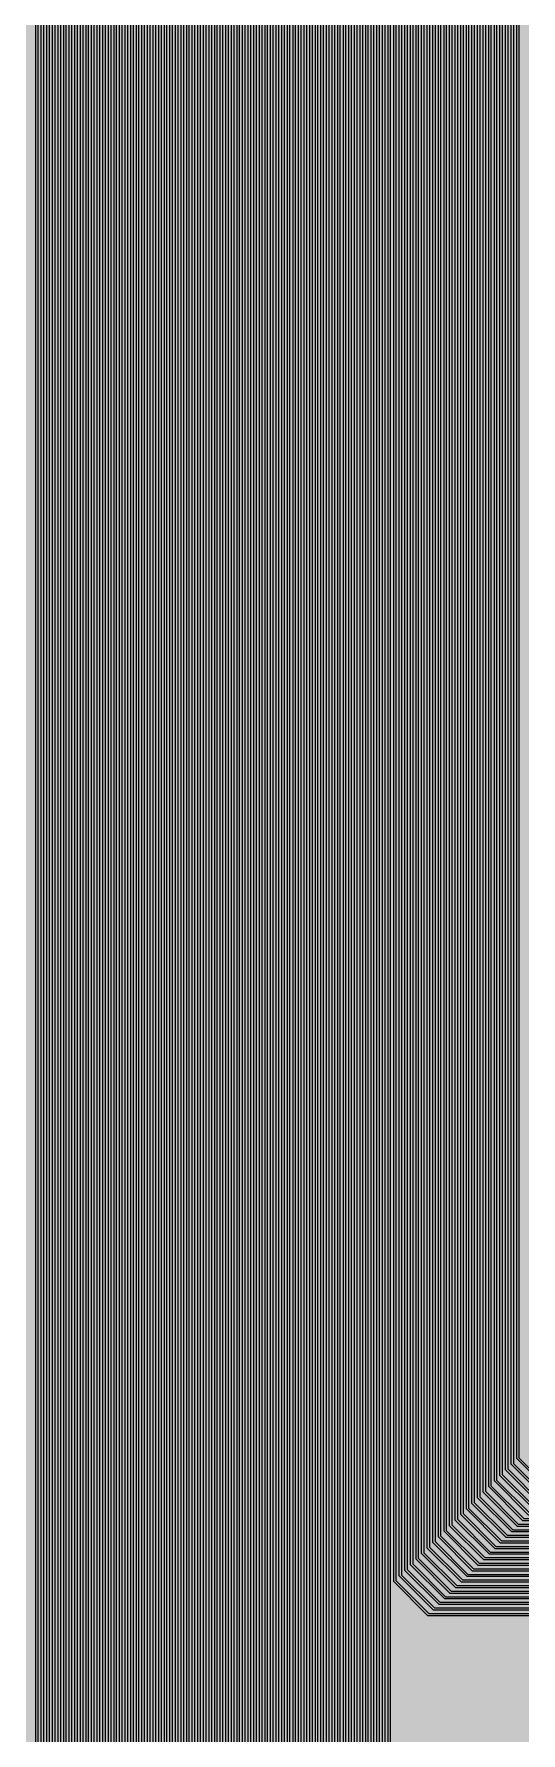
# Model space of a CAD drawing. Header units: metres. Extents: x -7240 to 10960, y -29667 to 1823.
# Drawn here: x 1860 to 2296, y -25513 to -23992 of the extents above; entities that cross this region are included whole.
import ezdxf

# ---------------------------------------------------------------- set-up
doc = ezdxf.new("R2010")
doc.units = ezdxf.units.M
doc.layers.add('Metal1', color=4, linetype='CONTINUOUS')
doc.layers.add('Polyimide', color=7, linetype='CONTINUOUS')

msp = doc.modelspace()

# ---------------------------------------------------------------- hatches: boundary and pattern name
at = {"layer": 'Polyimide'}
msp.add_hatch(color=7, dxfattribs=at).paths.add_polyline_path([(4088.5, -11806.9), (4098.7, -11851.2), (4115.6, -11893.5), (4138.6, -11932.7), (4167.4, -11968), (4201.1, -11998.5), (4239, -12023.6), (4280.3, -12042.7), (4349.2, -12073.7), (4413.2, -12113.8), (4471.3, -12162), (4522.3, -12217.7), (4565.4, -12279.7), (4599.7, -12346.9), (4624.7, -12418.2), (4639.9, -12492.2), (4645, -12567.5), (4639.9, -12642.8), (4624.7, -12716.8), (4599.7, -12788.1), (4565.4, -12855.3), (4522.3, -12917.3), (4471.3, -12973), (4413.2, -13021.2), (4349.2, -13061.3), (4280.3, -13092.3), (4239, -13111.4), (4201.1, -13136.5), (4167.4, -13167), (4138.6, -13202.3), (4115.6, -13241.5), (4098.7, -13283.8), (4088.5, -13328.1), (4085, -13373.5), (4085, -13567.5), (4099.4, -13861.6), (4142.6, -14152.8), (4214.2, -14438.4), (4313.4, -14715.5), (4439.2, -14981.7), (4590.6, -15234.2), (4766, -15470.7), (4963.7, -15688.8), (5181.8, -15886.5), (5418.3, -16061.9), (5670.8, -16213.3), (5936.9, -16339.1), (6214.1, -16438.3), (6499.7, -16509.9), (6790.9, -16553.1), (7085, -16567.5), (9960.4, -16567.5), (10038.8, -16571.4), (10116.4, -16582.9), (10192.6, -16601.9), (10266.5, -16628.4), (10337.5, -16662), (10404.8, -16702.3), (10467.9, -16749.1), (10526.1, -16801.8), (10578.8, -16860), (10625.6, -16923), (10665.9, -16990.4), (10699.5, -17061.4), (10725.9, -17135.3), (10745, -17211.4), (10756.5, -17289.1), (10760.4, -17367.5), (10760.4, -21957.3), (10721.6, -22012.9), (10686, -22070.6), (10653.6, -22130.1), (10624.5, -22191.4), (10598.9, -22254.2), (10576.8, -22318.2), (10558.3, -22383.5), (10543.4, -22449.6), (10532.2, -22516.5), (10524.7, -22583.8), (10521, -22651.5), (10521, -22719.3), (10524.7, -22787), (10532.2, -22854.4), (10543.4, -22921.2), (10558.3, -22987.4), (10576.8, -23052.6), (10598.9, -23116.7), (10624.5, -23179.5), (10653.6, -23240.7), (10686, -23300.3), (10721.6, -23357.9), (10760.4, -23413.5), (10760.4, -28667.5), (10756.5, -28745.9), (10745, -28823.6), (10725.9, -28899.7), (10699.5, -28973.6), (10665.9, -29044.6), (10625.6, -29112), (10578.8, -29175), (10526.1, -29233.2), (10467.9, -29285.9), (10404.8, -29332.7), (10337.5, -29373), (10266.5, -29406.6), (10192.6, -29433.1), (10116.4, -29452.1), (10038.8, -29463.6), (9960.4, -29467.5), (-6239.6, -29467.5), (-6318, -29463.6), (-6395.7, -29452.1), (-6471.9, -29433.1), (-6545.8, -29406.6), (-6616.7, -29373), (-6684.1, -29332.7), (-6747.1, -29285.9), (-6805.3, -29233.2), (-6858, -29175), (-6904.8, -29112), (-6945.2, -29044.6), (-6978.7, -28973.6), (-7005.2, -28899.7), (-7024.3, -28823.6), (-7035.8, -28745.9), (-7039.6, -28667.5), (-7039.6, -23426.3), (-6999.4, -23370.1), (-6962.3, -23311.6), (-6928.7, -23251.2), (-6898.5, -23189), (-6871.8, -23125.1), (-6848.8, -23059.9), (-6829.5, -22993.4), (-6814, -22926), (-6802.4, -22857.8), (-6794.6, -22789.1), (-6790.7, -22720), (-6790.7, -22650.8), (-6794.6, -22581.8), (-6802.4, -22513), (-6814, -22444.8), (-6829.5, -22377.4), (-6848.8, -22311), (-6871.8, -22245.7), (-6898.5, -22181.9), (-6928.7, -22119.7), (-6962.3, -22059.2), (-6999.4, -22000.8), (-7039.6, -21944.5), (-7039.6, -17367.5), (-7035.8, -17289.1), (-7024.3, -17211.4), (-7005.2, -17135.3), (-6978.7, -17061.4), (-6945.2, -16990.4), (-6904.8, -16923), (-6858, -16860), (-6805.3, -16801.8), (-6747.1, -16749.1), (-6684.1, -16702.3), (-6616.7, -16662), (-6545.8, -16628.4), (-6471.9, -16601.9), (-6395.7, -16582.9), (-6318, -16571.4), (-6239.6, -16567.5), (-3334, -16567.5), (-3039.9, -16553.1), (-2748.7, -16509.9), (-2463.1, -16438.3), (-2185.9, -16339.1), (-1919.8, -16213.3), (-1667.3, -16061.9), (-1430.8, -15886.5), (-1212.7, -15688.8), (-1015, -15470.7), (-839.6, -15234.2), (-688.2, -14981.7), (-562.4, -14715.5), (-463.2, -14438.4), (-391.6, -14152.8), (-348.4, -13861.6), (-334, -13567.5), (-334, -13373.5), (-337.5, -13328.1), (-347.7, -13283.8), (-364.6, -13241.5), (-387.6, -13202.3), (-416.4, -13167), (-450.1, -13136.5), (-488, -13111.4), (-529.3, -13092.3), (-529.3, -13092.3), (-598.2, -13061.3), (-662.2, -13021.2), (-720.3, -12973), (-771.3, -12917.3), (-814.4, -12855.3), (-848.7, -12788.1), (-873.7, -12716.8), (-888.9, -12642.8), (-894, -12567.5), (-888.9, -12492.2), (-873.7, -12418.2), (-848.7, -12346.9), (-814.4, -12279.7), (-771.3, -12217.7), (-720.3, -12162), (-662.2, -12113.8), (-598.2, -12073.7), (-529.3, -12042.7), (-488, -12023.6), (-450.1, -11998.5), (-416.4, -11968), (-387.6, -11932.7), (-364.6, -11893.5), (-347.7, -11851.2), (-337.5, -11806.9), (-334, -11761.5), (-334, -11074.3), (-337.5, -11028.9), (-347.7, -10984.6), (-364.6, -10942.4), (-387.6, -10903.1), (-416.4, -10867.8), (-450.1, -10837.3), (-488, -10812.2), (-529.3, -10793.2), (-529.3, -10793.2), (-598.2, -10762.1), (-662.2, -10722.1), (-720.3, -10673.8), (-771.3, -10618.1), (-814.4, -10556.1), (-848.7, -10488.9), (-873.7, -10417.6), (-888.9, -10343.7), (-894, -10268.3), (-888.9, -10193), (-873.7, -10119), (-848.7, -10047.8), (-814.4, -9980.5), (-771.3, -9918.5), (-720.3, -9862.9), (-662.2, -9814.6), (-598.2, -9774.6), (-529.3, -9743.5), (-488, -9724.5), (-450.1, -9699.4), (-416.4, -9668.8), (-387.6, -9633.5), (-364.6, -9594.3), (-347.7, -9552), (-337.5, -9507.7), (-334, -9462.4), (-334, -8775.1), (-337.5, -8729.8), (-347.7, -8685.5), (-364.6, -8643.2), (-387.6, -8604), (-416.4, -8568.7), (-450.1, -8538.1), (-488, -8513), (-529.3, -8494), (-529.3, -8494), (-598.2, -8462.9), (-662.2, -8422.9), (-720.3, -8374.6), (-771.3, -8319), (-814.4, -8257), (-848.7, -8189.7), (-873.7, -8118.5), (-888.9, -8044.5), (-894, -7969.2), (-888.9, -7893.8), (-873.7, -7819.9), (-848.7, -7748.6), (-814.4, -7681.4), (-771.3, -7619.4), (-720.3, -7563.7), (-662.2, -7515.4), (-598.2, -7475.4), (-529.3, -7444.3), (-529.3, -7444.3), (-488, -7425.3), (-450.1, -7400.2), (-416.4, -7369.7), (-387.6, -7334.4), (-364.6, -7295.1), (-347.7, -7252.9), (-337.5, -7208.6), (-334, -7163.2), (-334, -6476), (-337.5, -6430.6), (-347.7, -6386.3), (-364.6, -6344), (-387.6, -6304.8), (-416.4, -6269.5), (-450.1, -6239), (-488, -6213.9), (-529.3, -6194.8), (-529.3, -6194.8), (-598.2, -6163.8), (-662.2, -6123.7), (-720.3, -6075.5), (-771.3, -6019.8), (-814.4, -5957.8), (-848.7, -5890.6), (-873.7, -5819.3), (-888.9, -5745.3), (-894, -5670), (-888.9, -5594.7), (-873.7, -5520.7), (-848.7, -5449.4), (-814.4, -5382.2), (-771.3, -5320.2), (-720.3, -5264.5), (-662.2, -5216.3), (-598.2, -5176.2), (-529.3, -5145.2), (-529.3, -5145.2), (-488, -5126.1), (-450.1, -5101), (-416.4, -5070.5), (-387.6, -5035.2), (-364.6, -4996), (-347.7, -4953.7), (-337.5, -4909.4), (-334, -4864), (-334, 380), (-334, 1522.5), (-289, 1522.5), (-288.8, 1515.6), (-288.1, 1508.8), (-287, 1502), (-285.4, 1495.3), (-283.4, 1488.7), (-281, 1482.3), (-278.2, 1476.1), (-274.9, 1470), (-271.3, 1464.2), (-267.3, 1458.6), (-262.9, 1453.3), (-258.2, 1448.3), (-253.2, 1443.6), (-247.9, 1439.2), (-242.3, 1435.2), (-236.5, 1431.6), (-230.4, 1428.3), (-224.2, 1425.5), (-217.8, 1423.1), (-211.2, 1421.1), (-204.5, 1419.5), (-197.7, 1418.4), (-190.9, 1417.7), (-184, 1417.5), (-177.1, 1417.7), (-170.3, 1418.4), (-163.5, 1419.5), (-156.8, 1421.1), (-150.2, 1423.1), (-143.8, 1425.5), (-137.6, 1428.3), (-131.5, 1431.6), (-125.7, 1435.2), (-120.1, 1439.2), (-114.8, 1443.6), (-109.8, 1448.3), (-105.1, 1453.3), (-100.7, 1458.6), (-96.7, 1464.2), (-93.1, 1470), (-89.8, 1476.1), (-87, 1482.3), (-84.6, 1488.7), (-82.6, 1495.3), (-81, 1502), (-79.9, 1508.8), (-79.2, 1515.6), (-79, 1522.5), (1786, 1522.5), (3835, 1522.5), (3835.2, 1529), (3835.9, 1535.6), (3836.9, 1542), (3838.4, 1548.4), (3840.3, 1554.6), (3842.6, 1560.8), (3845.3, 1566.7), (3848.4, 1572.5), (3851.9, 1578.1), (3855.7, 1583.4), (3859.8, 1588.4), (3864.3, 1593.2), (3869.1, 1597.7), (3874.1, 1601.8), (3879.4, 1605.6), (3885, 1609.1), (3890.8, 1612.2), (3896.7, 1614.9), (3902.9, 1617.2), (3909.1, 1619.1), (3915.5, 1620.6), (3921.9, 1621.6), (3928.5, 1622.3), (3935, 1622.5), (3941.5, 1622.3), (3948.1, 1621.6), (3954.5, 1620.6), (3960.9, 1619.1), (3967.1, 1617.2), (3973.3, 1614.9), (3979.2, 1612.2), (3985, 1609.1), (3990.6, 1605.6), (3995.9, 1601.8), (4000.9, 1597.7), (4005.7, 1593.2), (4010.2, 1588.4), (4014.3, 1583.4), (4018.1, 1578.1), (4021.6, 1572.5), (4024.7, 1566.7), (4027.4, 1560.8), (4029.7, 1554.6), (4031.6, 1548.4), (4033.1, 1542), (4034.1, 1535.6), (4034.8, 1529), (4035, 1522.5), (4085, 1522.5), (4085, 380), (4085, 330), (4085, -4864), (4088.5, -4909.4), (4098.7, -4953.7), (4115.6, -4996), (4138.6, -5035.2), (4167.4, -5070.5), (4201.1, -5101), (4239, -5126.1), (4280.3, -5145.2), (4280.3, -5145.2), (4349.2, -5176.2), (4413.2, -5216.3), (4471.3, -5264.5), (4522.3, -5320.2), (4565.4, -5382.2), (4599.7, -5449.4), (4624.7, -5520.7), (4639.9, -5594.7), (4645, -5670), (4639.9, -5745.3), (4624.7, -5819.3), (4599.7, -5890.6), (4565.4, -5957.8), (4522.3, -6019.8), (4471.3, -6075.5), (4413.2, -6123.7), (4349.2, -6163.8), (4280.3, -6194.8), (4239, -6213.9), (4201.1, -6239), (4167.4, -6269.5), (4138.6, -6304.8), (4115.6, -6344), (4098.7, -6386.3), (4088.5, -6430.6), (4085, -6476), (4085, -11761.5), (4088.5, -11806.9)])

# ---------------------------------------------------------------- linework, layer by layer
at = {"layer": 'Metal1'}
for points in [[(1863.9, -18191.7), (1863.9, -28376.6), (1893.3, -28406), (9442.5, -28406), (9471.9, -28376.6), (9471.9, -26917.4), (9442.5, -26888), (9002.5, -26888), (8968.4, -26858.8), (8957.9, -26728), (8957.9, -26042.5), (8987.9, -26042.5), (8987.9, -26728), (8977.3, -26855.2), (9003.3, -26886), (9443.3, -26886), (9473.9, -26916.6), (9473.9, -28377.4), (9443.3, -28408), (1892.5, -28408), (1861.9, -28377.4), (1861.9, -18191.7)], [(1868.9, -18191.7), (1868.9, -28371.6), (1898.3, -28401), (9437.5, -28401), (9466.9, -28371.6), (9466.9, -26922.4), (9437.5, -26893), (8937.2, -26893), (8877.7, -26883.5), (8787.3, -26793.1), (8808.5, -26771.9), (8894.7, -26858.1), (8937.6, -26891), (9438.3, -26891), (9468.9, -26921.6), (9468.9, -28372.4), (9438.3, -28403), (1897.5, -28403), (1866.9, -28372.4), (1866.9, -18191.7)], [(1873.9, -18191.7), (1873.9, -28366.6), (1903.3, -28396), (9432.5, -28396), (9461.9, -28366.6), (9461.9, -26927.4), (9432.5, -26898), (8652.5, -26898), (8618.4, -26868.8), (8607.9, -26736), (8607.9, -26042.5), (8637.9, -26042.5), (8637.9, -26736), (8627.3, -26865.2), (8653.3, -26896), (9433.3, -26896), (9463.9, -26926.6), (9463.9, -28367.4), (9433.3, -28398), (1902.5, -28398), (1871.9, -28367.4), (1871.9, -18191.7)], [(1878.9, -18191.7), (1878.9, -28361.6), (1908.3, -28391), (9427.5, -28391), (9456.9, -28361.6), (9456.9, -26932.4), (9427.5, -26903), (8597.2, -26903), (8537.7, -26893.5), (8437.3, -26793.1), (8458.5, -26771.9), (8554.7, -26868.1), (8597.6, -26901), (9428.3, -26901), (9458.9, -26931.6), (9458.9, -28362.4), (9428.3, -28393), (1907.5, -28393), (1876.9, -28362.4), (1876.9, -18191.7)], [(1883.9, -18191.7), (1883.9, -28356.6), (1913.3, -28386), (9422.5, -28386), (9451.9, -28356.6), (9451.9, -26937.4), (9422.5, -26908), (8302.5, -26908), (8268.5, -26878.8), (8257.9, -26744), (8257.9, -26042.5), (8287.9, -26042.5), (8287.9, -26744), (8277.3, -26875.2), (8303.3, -26906), (9423.3, -26906), (9453.9, -26936.6), (9453.9, -28357.4), (9423.3, -28388), (1912.5, -28388), (1881.9, -28357.4), (1881.9, -18191.7)], [(1888.9, -18191.7), (1888.9, -28351.6), (1918.3, -28381), (9417.5, -28381), (9446.9, -28351.6), (9446.9, -26942.4), (9417.5, -26913), (8257.2, -26913), (8197.7, -26903.5), (8087.3, -26793.1), (8108.5, -26771.9), (8214.7, -26878.1), (8257.6, -26911), (9418.3, -26911), (9448.9, -26941.6), (9448.9, -28352.4), (9418.3, -28383), (1917.5, -28383), (1886.9, -28352.4), (1886.9, -18191.7)], [(1893.9, -18191.7), (1893.9, -28346.6), (1923.3, -28376), (9412.5, -28376), (9441.9, -28346.6), (9441.9, -26947.4), (9412.5, -26918), (7952.5, -26918), (7918.5, -26888.8), (7907.9, -26752), (7907.9, -26042.5), (7937.9, -26042.5), (7937.9, -26752), (7927.2, -26885.2), (7953.3, -26916), (9413.3, -26916), (9443.9, -26946.6), (9443.9, -28347.4), (9413.3, -28378), (1922.5, -28378), (1891.9, -28347.4), (1891.9, -18191.7)], [(1898.9, -18191.7), (1898.9, -28341.6), (1928.3, -28371), (9407.5, -28371), (9436.9, -28341.6), (9436.9, -26952.4), (9407.5, -26923), (7917.2, -26923), (7857.7, -26913.5), (7737.3, -26793.1), (7758.5, -26771.9), (7874.7, -26888.1), (7917.6, -26921), (9408.3, -26921), (9438.9, -26951.6), (9438.9, -28342.4), (9408.3, -28373), (1927.5, -28373), (1896.9, -28342.4), (1896.9, -18191.7)], [(1903.9, -18191.7), (1903.9, -28336.6), (1933.3, -28366), (9402.5, -28366), (9431.9, -28336.6), (9431.9, -26957.4), (9402.5, -26928), (7602.5, -26928), (7568.6, -26898.8), (7557.9, -26760), (7557.9, -26042.5), (7587.9, -26042.5), (7587.9, -26760), (7577.2, -26895.2), (7603.3, -26926), (9403.3, -26926), (9433.9, -26956.6), (9433.9, -28337.4), (9403.3, -28368), (1932.5, -28368), (1901.9, -28337.4), (1901.9, -18191.7)], [(1908.9, -18191.7), (1908.9, -28331.6), (1938.3, -28361), (9397.5, -28361), (9426.9, -28331.6), (9426.9, -26962.4), (9397.5, -26933), (7577.2, -26933), (7519, -26921.4), (7507.3, -26913.1), (7387.3, -26793.1), (7408.5, -26771.9), (7528.5, -26891.9), (7533.3, -26900.1), (7577.6, -26931), (9398.3, -26931), (9428.9, -26961.6), (9428.9, -28332.4), (9398.3, -28363), (1937.5, -28363), (1906.9, -28332.4), (1906.9, -18191.7)], [(1913.9, -18191.7), (1913.9, -28326.6), (1943.3, -28356), (9392.5, -28356), (9421.9, -28326.6), (9421.9, -26967.4), (9392.5, -26938), (7252.5, -26938), (7218.6, -26908.8), (7207.9, -26768), (7207.9, -26042.5), (7237.9, -26042.5), (7237.9, -26768), (7227.1, -26905.2), (7253.3, -26936), (9393.3, -26936), (9423.9, -26966.6), (9423.9, -28327.4), (9393.3, -28358), (1942.5, -28358), (1911.9, -28327.4), (1911.9, -18191.7)], [(1918.9, -18191.7), (1918.9, -28321.6), (1948.3, -28351), (9387.5, -28351), (9416.9, -28321.6), (9416.9, -26972.4), (9387.5, -26943), (7237.2, -26943), (7180.2, -26929.7), (7157.3, -26913.1), (7037.3, -26793.1), (7058.5, -26771.9), (7178.5, -26891.9), (7192.1, -26911.8), (7237.6, -26941), (9388.3, -26941), (9418.9, -26971.6), (9418.9, -28322.4), (9388.3, -28353), (1947.5, -28353), (1916.9, -28322.4), (1916.9, -18191.7)], [(1923.9, -18191.7), (1923.9, -28316.6), (1953.3, -28346), (9382.5, -28346), (9411.9, -28316.6), (9411.9, -26977.4), (9382.5, -26948), (6902.5, -26948), (6868.6, -26918.8), (6857.9, -26776), (6857.9, -26042.5), (6887.9, -26042.5), (6887.9, -26776), (6877.1, -26915.2), (6903.3, -26946), (9383.3, -26946), (9413.9, -26976.6), (9413.9, -28317.4), (9383.3, -28348), (1952.5, -28348), (1921.9, -28317.4), (1921.9, -18191.7)], [(1928.9, -18191.7), (1928.9, -28311.6), (1958.3, -28341), (9377.5, -28341), (9406.9, -28311.6), (9406.9, -26982.4), (9377.5, -26953), (6897.2, -26953), (6841, -26938.5), (6807.3, -26913.1), (6687.3, -26793.1), (6708.5, -26771.9), (6828.5, -26891.9), (6851.3, -26923), (6897.6, -26951), (9378.3, -26951), (9408.9, -26981.6), (9408.9, -28312.4), (9378.3, -28343), (1957.5, -28343), (1926.9, -28312.4), (1926.9, -18191.7)], [(1933.9, -18191.7), (1933.9, -28306.6), (1963.3, -28336), (9372.5, -28336), (9401.9, -28306.6), (9401.9, -26987.4), (9372.5, -26958), (6552.5, -26958), (6518.7, -26928.7), (6507.9, -26784), (6507.9, -26042.5), (6537.9, -26042.5), (6537.9, -26784), (6527.1, -26925.3), (6553.3, -26956), (9373.3, -26956), (9403.9, -26986.6), (9403.9, -28307.4), (9373.3, -28338), (1962.5, -28338), (1931.9, -28307.4), (1931.9, -18191.7)], [(1938.9, -18191.7), (1938.9, -28301.6), (1968.3, -28331), (9367.5, -28331), (9396.9, -28301.6), (9396.9, -26992.4), (9367.5, -26963), (6518.9, -26963), (6464, -26946.5), (6441, -26925.2), (6336.1, -26791.8), (6359.7, -26773.2), (6464.6, -26906.6), (6477.1, -26930.3), (6519.3, -26961), (9368.3, -26961), (9398.9, -26991.6), (9398.9, -28302.4), (9368.3, -28333), (1967.5, -28333), (1936.9, -28302.4), (1936.9, -18191.7)], [(1943.9, -18191.7), (1943.9, -28296.6), (1973.3, -28326), (9362.5, -28326), (9391.9, -28296.6), (9391.9, -26997.4), (9362.5, -26968), (6202.5, -26968), (6168.7, -26938.7), (6157.9, -26792), (6157.9, -26042.5), (6187.9, -26042.5), (6187.9, -26792), (6177, -26935.3), (6203.3, -26966), (9363.3, -26966), (9393.9, -26996.6), (9393.9, -28297.4), (9363.3, -28328), (1972.5, -28328), (1941.9, -28297.4), (1941.9, -18191.7)], [(1948.9, -18191.7), (1948.9, -28291.6), (1978.3, -28321), (9357.5, -28321), (9386.9, -28291.6), (9386.9, -27002.4), (9357.5, -26973), (6168.9, -26973), (6115, -26955.3), (6087.3, -26927.5), (5985.8, -26791.5), (6009.9, -26773.5), (6111.3, -26909.6), (6127.3, -26940.6), (6169.3, -26971), (9358.3, -26971), (9388.9, -27001.6), (9388.9, -28292.4), (9358.3, -28323), (1977.5, -28323), (1946.9, -28292.4), (1946.9, -18191.7)], [(1953.9, -18191.7), (1953.9, -28286.6), (1983.3, -28316), (9352.5, -28316), (9381.9, -28286.6), (9381.9, -27007.4), (9352.5, -26978), (5852.5, -26978), (5818.7, -26948.7), (5807.9, -26800), (5807.9, -26042.5), (5837.9, -26042.5), (5837.9, -26800), (5827, -26945.3), (5853.3, -26976), (9353.3, -26976), (9383.9, -27006.6), (9383.9, -28287.4), (9353.3, -28318), (1982.5, -28318), (1951.9, -28287.4), (1951.9, -18191.7)], [(1958.9, -18191.7), (1958.9, -28281.6), (1988.3, -28311), (9347.5, -28311), (9376.9, -28281.6), (9376.9, -27012.4), (9347.5, -26983), (5818.8, -26983), (5765.9, -26964.2), (5733.7, -26929.7), (5635.6, -26791.2), (5660.1, -26773.8), (5758.2, -26912.4), (5777.6, -26950.8), (5819.3, -26981), (9348.3, -26981), (9378.9, -27011.6), (9378.9, -28282.4), (9348.3, -28313), (1987.5, -28313), (1956.9, -28282.4), (1956.9, -18191.7)], [(1963.9, -18191.7), (1963.9, -28276.6), (1993.3, -28306), (9342.5, -28306), (9371.9, -28276.6), (9371.9, -27017.4), (9342.5, -26988), (5502.5, -26988), (5468.8, -26958.7), (5457.9, -26808), (5457.9, -26042.5), (5487.9, -26042.5), (5487.9, -26808), (5477, -26955.3), (5503.3, -26986), (9343.3, -26986), (9373.9, -27016.6), (9373.9, -28277.4), (9343.3, -28308), (1992.5, -28308), (1961.9, -28277.4), (1961.9, -18191.7)], [(1968.9, -18191.7), (1968.9, -28271.6), (1998.3, -28301), (9337.5, -28301), (9366.9, -28271.6), (9366.9, -27022.4), (9337.5, -26993), (5468.8, -26993), (5416.8, -26973.3), (5380.3, -26931.6), (5285.4, -26790.9), (5310.3, -26774.1), (5405.2, -26914.8), (5427.8, -26961), (5469.3, -26991), (9338.3, -26991), (9368.9, -27021.6), (9368.9, -28272.4), (9338.3, -28303), (1997.5, -28303), (1966.9, -28272.4), (1966.9, -18191.7)], [(1973.9, -18191.7), (1973.9, -28266.6), (2003.3, -28296), (9332.5, -28296), (9361.9, -28266.6), (9361.9, -27027.4), (9332.5, -26998), (5152.5, -26998), (5118.8, -26968.7), (5107.9, -26816), (5107.9, -26042.5), (5137.9, -26042.5), (5137.9, -26816), (5126.9, -26965.3), (5153.3, -26996), (9333.3, -26996), (9363.9, -27026.6), (9363.9, -28267.4), (9333.3, -28298), (2002.5, -28298), (1971.9, -28267.4), (1971.9, -18191.7)], [(1978.9, -18191.7), (1978.9, -28261.6), (2008.3, -28291), (9327.5, -28291), (9356.9, -28261.6), (9356.9, -27032.4), (9327.5, -27003), (5118.8, -27003), (5067.6, -26982.4), (5027.1, -26933.3), (4935.3, -26790.6), (4960.5, -26774.4), (5052.3, -26917.1), (5078.1, -26971.1), (5119.3, -27001), (9328.3, -27001), (9358.9, -27031.6), (9358.9, -28262.4), (9328.3, -28293), (2007.5, -28293), (1976.9, -28262.4), (1976.9, -18191.7)], [(1983.9, -18191.7), (1983.9, -28256.6), (2013.3, -28286), (9322.5, -28286), (9351.9, -28256.6), (9351.9, -27037.4), (9322.5, -27008), (4802.5, -27008), (4768.8, -26978.7), (4757.9, -26824), (4757.9, -26042.5), (4787.9, -26042.5), (4787.9, -26824), (4776.9, -26975.3), (4803.3, -27006), (9323.3, -27006), (9353.9, -27036.6), (9353.9, -28257.4), (9323.3, -28288), (2012.5, -28288), (1981.9, -28257.4), (1981.9, -18191.7)], [(1988.9, -18191.7), (1988.9, -28251.6), (2018.3, -28281), (9317.5, -28281), (9346.9, -28251.6), (9346.9, -27042.4), (9317.5, -27013), (4768.8, -27013), (4718.4, -26991.7), (4674, -26934.9), (4585.1, -26790.4), (4610.7, -26774.6), (4699.6, -26919.2), (4728.4, -26981.2), (4769.3, -27011), (9318.3, -27011), (9348.9, -27041.6), (9348.9, -28252.4), (9318.3, -28283), (2017.5, -28283), (1986.9, -28252.4), (1986.9, -18191.7)], [(1993.9, -18191.7), (1993.9, -28246.6), (2023.3, -28276), (9312.5, -28276), (9341.9, -28246.6), (9341.9, -27047.4), (9312.5, -27018), (4452.5, -27018), (4418.9, -26988.7), (4407.9, -26832), (4407.9, -26042.5), (4437.9, -26042.5), (4437.9, -26832), (4426.9, -26985.3), (4453.3, -27016), (9313.3, -27016), (9343.9, -27046.6), (9343.9, -28247.4), (9313.3, -28278), (2022.5, -28278), (1991.9, -28247.4), (1991.9, -18191.7)], [(1998.9, -18191.7), (1998.9, -28241.6), (2028.3, -28271), (9307.5, -28271), (9336.9, -28241.6), (9336.9, -27052.4), (9307.5, -27023), (4418.8, -27023), (4369.1, -27001), (4321.1, -26936.3), (4235, -26790.1), (4260.8, -26774.9), (4347, -26921.1), (4378.6, -26991.3), (4419.4, -27021), (9308.3, -27021), (9338.9, -27051.6), (9338.9, -28242.4), (9308.3, -28273), (2027.5, -28273), (1996.9, -28242.4), (1996.9, -18191.7)], [(2003.9, -18191.7), (2003.9, -28236.6), (2033.3, -28266), (9302.5, -28266), (9331.9, -28236.6), (9331.9, -27057.4), (9302.5, -27028), (4102.5, -27028), (4068.9, -26998.6), (4057.9, -26840), (4057.9, -26042.5), (4087.9, -26042.5), (4087.9, -26840), (4076.9, -26995.4), (4103.3, -27026), (9303.3, -27026), (9333.9, -27056.6), (9333.9, -28237.4), (9303.3, -28268), (2032.5, -28268), (2001.9, -28237.4), (2001.9, -18191.7)], [(2008.9, -18191.7), (2008.9, -28231.6), (2038.3, -28261), (9297.5, -28261), (9326.9, -28231.6), (9326.9, -27062.4), (9297.5, -27033), (4068.8, -27033), (4019.7, -27010.4), (3968.4, -26937.6), (3884.8, -26789.9), (3910.9, -26775.1), (3994.5, -26922.8), (4028.9, -27001.4), (4069.4, -27031), (9298.3, -27031), (9328.9, -27061.6), (9328.9, -28232.4), (9298.3, -28263), (2037.5, -28263), (2006.9, -28232.4), (2006.9, -18191.7)], [(2013.9, -18191.7), (2013.9, -28226.6), (2043.3, -28256), (9292.5, -28256), (9321.9, -28226.6), (9321.9, -27067.4), (9292.5, -27038), (3752.5, -27038), (3718.9, -27008.6), (3707.9, -26848), (3707.9, -26042.5), (3737.9, -26042.5), (3737.9, -26848), (3726.8, -27005.4), (3753.3, -27036), (9293.3, -27036), (9323.9, -27066.6), (9323.9, -28227.4), (9293.3, -28258), (2042.5, -28258), (2011.9, -28227.4), (2011.9, -18191.7)], [(2018.9, -18191.7), (2018.9, -28221.6), (2048.3, -28251), (9287.5, -28251), (9316.9, -28221.6), (9316.9, -27072.4), (9287.5, -27043), (3718.8, -27043), (3670.3, -27019.9), (3615.8, -26938.7), (3534.7, -26789.7), (3561.1, -26775.3), (3642.2, -26924.4), (3679.2, -27011.4), (3719.4, -27041), (9288.3, -27041), (9318.9, -27071.6), (9318.9, -28222.4), (9288.3, -28253), (2047.5, -28253), (2016.9, -28222.4), (2016.9, -18191.7)], [(2023.9, -18191.7), (2023.9, -28216.6), (2053.3, -28246), (8942.5, -28246), (8969.2, -28215.5), (8957.9, -28038), (8957.9, -27152.5), (8987.9, -27152.5), (8987.9, -28038), (8976.6, -28218.5), (8943.3, -28248), (2052.5, -28248), (2021.9, -28217.4), (2021.9, -18191.7)], [(2028.9, -18191.7), (2028.9, -28211.6), (2058.3, -28241), (8908.6, -28241), (8923.9, -28213.8), (8855.2, -28074.5), (8784, -27898.1), (8811.8, -27886.9), (8883.1, -28063.3), (8931.8, -28214.6), (8909.6, -28243), (2057.5, -28243), (2026.9, -28212.4), (2026.9, -18191.7)], [(2033.9, -18191.7), (2033.9, -28206.6), (2063.3, -28236), (8592.5, -28236), (8619.2, -28205.5), (8607.9, -28030), (8607.9, -27152.5), (8637.9, -27152.5), (8637.9, -28030), (8626.6, -28208.5), (8593.3, -28238), (2062.5, -28238), (2031.9, -28207.4), (2031.9, -18191.7)], [(2038.9, -18191.7), (2038.9, -28201.6), (2068.3, -28231), (8558.6, -28231), (8573.6, -28203.9), (8505.3, -28069.5), (8434, -27898.3), (8461.7, -27886.7), (8533, -28058), (8581.5, -28204.7), (8559.6, -28233), (2067.5, -28233), (2036.9, -28202.4), (2036.9, -18191.7)], [(2043.9, -18191.7), (2043.9, -28196.6), (2073.3, -28226), (8242.5, -28226), (8269.1, -28195.5), (8257.9, -28022), (8257.9, -27152.5), (8287.9, -27152.5), (8287.9, -28022), (8276.6, -28198.5), (8243.3, -28228), (2072.5, -28228), (2041.9, -28197.4), (2041.9, -18191.7)], [(2048.9, -18191.7), (2048.9, -28191.6), (2078.3, -28221), (8208.5, -28221), (8223.2, -28194.1), (8155.3, -28064.6), (8084.1, -27898.4), (8111.7, -27886.6), (8182.9, -28052.7), (8231.3, -28194.8), (8209.6, -28223), (2077.5, -28223), (2046.9, -28192.4), (2046.9, -18191.7)], [(2053.9, -18191.7), (2053.9, -28186.6), (2083.3, -28216), (7892.5, -28216), (7919.1, -28185.4), (7907.9, -28014), (7907.9, -27152.5), (7937.9, -27152.5), (7937.9, -28014), (7926.6, -28188.6), (7893.3, -28218), (2082.5, -28218), (2051.9, -28187.4), (2051.9, -18191.7)], [(2058.9, -18191.7), (2058.9, -28181.6), (2088.3, -28211), (7858.5, -28211), (7872.9, -28184.2), (7805.3, -28059.6), (7734.2, -27898.6), (7761.6, -27886.4), (7832.8, -28047.4), (7881, -28184.9), (7859.6, -28213), (2087.5, -28213), (2056.9, -28182.4), (2056.9, -18191.7)], [(2063.9, -18191.7), (2063.9, -28176.6), (2093.3, -28206), (7542.5, -28206), (7569.1, -28175.4), (7557.9, -28006), (7557.9, -27152.5), (7587.9, -27152.5), (7587.9, -28006), (7576.7, -28178.6), (7543.3, -28208), (2092.5, -28208), (2061.9, -28177.4), (2061.9, -18191.7)], [(2068.9, -18191.7), (2068.9, -28171.6), (2098.3, -28201), (7508.5, -28201), (7522.5, -28174.4), (7455.3, -28054.6), (7384.2, -27898.7), (7411.5, -27886.3), (7482.6, -28042.1), (7530.8, -28175), (7509.6, -28203), (2097.5, -28203), (2066.9, -28172.4), (2066.9, -18191.7)], [(2073.9, -18191.7), (2073.9, -28166.6), (2103.3, -28196), (7192.5, -28196), (7219.1, -28165.4), (7207.9, -27998), (7207.9, -27152.5), (7237.9, -27152.5), (7237.9, -27998), (7226.7, -28168.6), (7193.3, -28198), (2102.5, -28198), (2071.9, -28167.4), (2071.9, -18191.7)], [(2078.9, -18191.7), (2078.9, -28161.6), (2108.3, -28191), (7158.5, -28191), (7172, -28164.6), (7106.7, -28052.4), (7034.3, -27898.9), (7061.4, -27886.1), (7133.8, -28039.6), (7180.6, -28165.1), (7159.6, -28193), (2107.5, -28193), (2076.9, -28162.4), (2076.9, -18191.7)], [(2083.9, -18191.7), (2083.9, -28156.6), (2113.3, -28186), (6842.5, -28186), (6869, -28155.4), (6857.9, -27990), (6857.9, -27152.5), (6887.9, -27152.5), (6887.9, -27990), (6876.7, -28158.6), (6843.3, -28188), (2112.5, -28188), (2081.9, -28157.4), (2081.9, -18191.7)], [(2088.9, -18191.7), (2088.9, -28151.6), (2118.3, -28181), (6808.5, -28181), (6821.5, -28154.8), (6758.8, -28051.6), (6684.4, -27899.1), (6711.4, -27885.9), (6785.8, -28038.5), (6830.4, -28155.3), (6809.6, -28183), (2117.5, -28183), (2086.9, -28152.4), (2086.9, -18191.7)], [(2093.9, -18191.7), (2093.9, -28146.6), (2123.3, -28176), (6492.5, -28176), (6519, -28145.4), (6507.9, -27982), (6507.9, -27152.5), (6537.9, -27152.5), (6537.9, -27982), (6526.7, -28148.6), (6493.3, -28178), (2122.5, -28178), (2091.9, -28147.4), (2091.9, -18191.7)], [(2098.9, -18191.7), (2098.9, -28141.6), (2128.3, -28171), (6458.5, -28171), (6470.9, -28145), (6411, -28050.7), (6334.5, -27899.3), (6361.3, -27885.7), (6437.8, -28037.2), (6480.2, -28145.4), (6459.6, -28173), (2127.5, -28173), (2096.9, -28142.4), (2096.9, -18191.7)], [(2103.9, -18191.7), (2103.9, -28136.6), (2133.3, -28166), (6142.5, -28166), (6169, -28135.4), (6157.9, -27974), (6157.9, -27152.5), (6187.9, -27152.5), (6187.9, -27974), (6176.8, -28138.6), (6143.3, -28168), (2132.5, -28168), (2101.9, -28137.4), (2101.9, -18191.7)], [(2108.9, -18191.7), (2108.9, -28131.6), (2138.3, -28161), (6108.5, -28161), (6120.3, -28135.3), (6063.4, -28049.8), (5984.6, -27899.5), (6011.2, -27885.5), (6089.9, -28035.9), (6130, -28135.6), (6109.7, -28163), (2137.5, -28163), (2106.9, -28132.4), (2106.9, -18191.7)], [(2113.9, -18191.7), (2113.9, -28126.6), (2143.3, -28156), (5792.5, -28156), (5819, -28125.4), (5807.9, -27966), (5807.9, -27152.5), (5837.9, -27152.5), (5837.9, -27966), (5826.8, -28128.6), (5793.3, -28158), (2142.5, -28158), (2111.9, -28127.4), (2111.9, -18191.7)], [(2118.9, -18191.7), (2118.9, -28121.6), (2148.3, -28151), (5758.5, -28151), (5769.7, -28125.6), (5715.8, -28048.7), (5634.7, -27899.7), (5661.1, -27885.3), (5742.2, -28034.4), (5779.8, -28125.7), (5759.7, -28153), (2147.5, -28153), (2116.9, -28122.4), (2116.9, -18191.7)], [(2123.9, -18191.7), (2123.9, -28116.6), (2153.3, -28146), (5442.5, -28146), (5468.9, -28115.4), (5457.9, -27958), (5457.9, -27152.5), (5487.9, -27152.5), (5487.9, -27958), (5476.8, -28118.6), (5443.3, -28148), (2152.5, -28148), (2121.9, -28117.4), (2121.9, -18191.7)], [(2128.9, -18191.7), (2128.9, -28111.6), (2158.3, -28141), (5408.5, -28141), (5419, -28115.9), (5368.4, -28047.6), (5284.8, -27899.9), (5310.9, -27885.1), (5394.5, -28032.8), (5429.6, -28115.9), (5409.7, -28143), (2157.5, -28143), (2126.9, -28112.4), (2126.9, -18191.7)], [(2133.9, -18191.7), (2133.9, -28106.6), (2163.3, -28136), (5092.5, -28136), (5118.9, -28105.4), (5107.9, -27950), (5107.9, -27152.5), (5137.9, -27152.5), (5137.9, -27950), (5126.9, -28108.6), (5093.3, -28138), (2162.5, -28138), (2131.9, -28107.4), (2131.9, -18191.7)], [(2138.9, -18191.7), (2138.9, -28101.6), (2168.3, -28131), (5058.5, -28131), (5068.2, -28106.2), (5021.1, -28046.3), (4935, -27900.1), (4960.8, -27884.9), (5047, -28031.1), (5079.5, -28106.1), (5059.7, -28133), (2167.5, -28133), (2136.9, -28102.4), (2136.9, -18191.7)], [(2143.9, -18191.7), (2143.9, -28096.6), (2173.3, -28126), (4742.5, -28126), (4768.9, -28095.3), (4757.9, -27942), (4757.9, -27152.5), (4787.9, -27152.5), (4787.9, -27942), (4776.9, -28098.7), (4743.3, -28128), (2172.5, -28128), (2141.9, -28097.4), (2141.9, -18191.7)], [(2148.9, -18191.7), (2148.9, -28091.6), (2178.3, -28121), (4708.5, -28121), (4717.4, -28096.6), (4674, -28044.9), (4585.1, -27900.4), (4610.7, -27884.6), (4699.6, -28029.2), (4729.3, -28096.3), (4709.7, -28123), (2177.5, -28123), (2146.9, -28092.4), (2146.9, -18191.7)], [(2153.9, -18191.7), (2153.9, -28086.6), (2183.3, -28116), (4392.5, -28116), (4418.8, -28085.3), (4407.9, -27934), (4407.9, -27152.5), (4437.9, -27152.5), (4437.9, -27934), (4426.9, -28088.7), (4393.3, -28118), (2182.5, -28118), (2151.9, -28087.4), (2151.9, -18191.7)], [(2158.9, -18191.7), (2158.9, -28081.6), (2188.3, -28111), (4358.5, -28111), (4366.5, -28087), (4327.1, -28043.3), (4235.3, -27900.6), (4260.5, -27884.4), (4352.3, -28027.1), (4379.2, -28086.5), (4359.7, -28113), (2187.5, -28113), (2156.9, -28082.4), (2156.9, -18191.7)], [(2163.9, -18191.7), (2163.9, -28076.6), (2193.3, -28106), (4042.5, -28106), (4068.8, -28075.3), (4057.9, -27926), (4057.9, -27152.5), (4087.9, -27152.5), (4087.9, -27926), (4076.9, -28078.7), (4043.3, -28108), (2192.5, -28108), (2161.9, -28077.4), (2161.9, -18191.7)], [(2168.9, -18191.7), (2168.9, -28071.6), (2198.3, -28101), (4008.5, -28101), (4015.5, -28077.5), (3980.3, -28041.6), (3885.4, -27900.9), (3910.3, -27884.1), (4005.2, -28024.8), (4029.2, -28076.8), (4009.7, -28103), (2197.5, -28103), (2166.9, -28072.4), (2166.9, -18191.7)], [(2173.9, -18191.7), (2173.9, -28066.6), (2203.3, -28096), (3692.5, -28096), (3718.8, -28065.3), (3707.9, -27918), (3707.9, -27152.5), (3737.9, -27152.5), (3737.9, -27918), (3727, -28068.7), (3693.3, -28098), (2202.5, -28098), (2171.9, -28067.4), (2171.9, -18191.7)], [(2178.9, -18191.7), (2178.9, -28061.6), (2208.3, -28091), (3658.5, -28091), (3664.4, -28068), (3633.7, -28039.7), (3535.6, -27901.2), (3560.1, -27883.8), (3658.2, -28022.4), (3679.2, -28067), (3659.7, -28093), (2207.5, -28093), (2176.9, -28062.4), (2176.9, -18191.7)], [(2183.9, -18191.7), (2183.9, -25376.6), (2213.3, -25406), (9442.5, -25406), (9471.9, -25376.6), (9471.9, -23917.4), (9442.5, -23888), (9002.5, -23888), (8968.4, -23858.8), (8957.9, -23728), (8957.9, -23042.5), (8987.9, -23042.5), (8987.9, -23728), (8977.3, -23855.2), (9003.3, -23886), (9443.3, -23886), (9473.9, -23916.6), (9473.9, -25377.4), (9443.3, -25408), (2212.5, -25408), (2181.9, -25377.4), (2181.9, -18191.7)], [(2188.9, -18191.7), (2188.9, -25371.6), (2218.3, -25401), (9437.5, -25401), (9466.9, -25371.6), (9466.9, -23922.4), (9437.5, -23893), (8937.2, -23893), (8877.7, -23883.5), (8787.3, -23793.1), (8808.5, -23771.9), (8894.7, -23858.1), (8937.6, -23891), (9438.3, -23891), (9468.9, -23921.6), (9468.9, -25372.4), (9438.3, -25403), (2217.5, -25403), (2186.9, -25372.4), (2186.9, -18191.7)], [(2193.9, -18191.7), (2193.9, -25366.6), (2223.3, -25396), (9432.5, -25396), (9461.9, -25366.6), (9461.9, -23927.4), (9432.5, -23898), (8652.5, -23898), (8618.4, -23868.8), (8607.9, -23736), (8607.9, -23042.5), (8637.9, -23042.5), (8637.9, -23736), (8627.3, -23865.2), (8653.3, -23896), (9433.3, -23896), (9463.9, -23926.6), (9463.9, -25367.4), (9433.3, -25398), (2222.5, -25398), (2191.9, -25367.4), (2191.9, -18191.7)], [(2198.9, -18191.7), (2198.9, -25361.6), (2228.3, -25391), (9427.5, -25391), (9456.9, -25361.6), (9456.9, -23932.4), (9427.5, -23903), (8597.2, -23903), (8537.7, -23893.5), (8437.3, -23793.1), (8458.5, -23771.9), (8554.7, -23868.1), (8597.6, -23901), (9428.3, -23901), (9458.9, -23931.6), (9458.9, -25362.4), (9428.3, -25393), (2227.5, -25393), (2196.9, -25362.4), (2196.9, -18191.7)], [(2203.9, -18191.7), (2203.9, -25356.6), (2233.3, -25386), (9422.5, -25386), (9451.9, -25356.6), (9451.9, -23937.4), (9422.5, -23908), (8302.5, -23908), (8268.5, -23878.8), (8257.9, -23744), (8257.9, -23042.5), (8287.9, -23042.5), (8287.9, -23744), (8277.3, -23875.2), (8303.3, -23906), (9423.3, -23906), (9453.9, -23936.6), (9453.9, -25357.4), (9423.3, -25388), (2232.5, -25388), (2201.9, -25357.4), (2201.9, -18191.7)], [(2208.9, -18191.7), (2208.9, -25351.6), (2238.3, -25381), (9417.5, -25381), (9446.9, -25351.6), (9446.9, -23942.4), (9417.5, -23913), (8257.2, -23913), (8197.7, -23903.5), (8087.3, -23793.1), (8108.5, -23771.9), (8214.7, -23878.1), (8257.6, -23911), (9418.3, -23911), (9448.9, -23941.6), (9448.9, -25352.4), (9418.3, -25383), (2237.5, -25383), (2206.9, -25352.4), (2206.9, -18191.7)], [(2213.9, -18191.7), (2213.9, -25346.6), (2243.3, -25376), (9412.5, -25376), (9441.9, -25346.6), (9441.9, -23947.4), (9412.5, -23918), (7952.5, -23918), (7918.5, -23888.8), (7907.9, -23752), (7907.9, -23042.5), (7937.9, -23042.5), (7937.9, -23752), (7927.2, -23885.2), (7953.3, -23916), (9413.3, -23916), (9443.9, -23946.6), (9443.9, -25347.4), (9413.3, -25378), (2242.5, -25378), (2211.9, -25347.4), (2211.9, -18191.7)], [(2218.9, -18191.7), (2218.9, -25341.6), (2248.3, -25371), (9407.5, -25371), (9436.9, -25341.6), (9436.9, -23952.4), (9407.5, -23923), (7917.2, -23923), (7857.7, -23913.5), (7737.3, -23793.1), (7758.5, -23771.9), (7874.7, -23888.1), (7917.6, -23921), (9408.3, -23921), (9438.9, -23951.6), (9438.9, -25342.4), (9408.3, -25373), (2247.5, -25373), (2216.9, -25342.4), (2216.9, -18191.7)], [(2223.9, -18191.7), (2223.9, -25336.6), (2253.3, -25366), (9402.5, -25366), (9431.9, -25336.6), (9431.9, -23957.4), (9402.5, -23928), (7602.5, -23928), (7568.6, -23898.8), (7557.9, -23760), (7557.9, -23042.5), (7587.9, -23042.5), (7587.9, -23760), (7577.2, -23895.2), (7603.3, -23926), (9403.3, -23926), (9433.9, -23956.6), (9433.9, -25337.4), (9403.3, -25368), (2252.5, -25368), (2221.9, -25337.4), (2221.9, -18191.7)], [(2228.9, -18191.7), (2228.9, -25331.6), (2258.3, -25361), (9397.5, -25361), (9426.9, -25331.6), (9426.9, -23962.4), (9397.5, -23933), (7577.2, -23933), (7519, -23921.4), (7507.3, -23913.1), (7387.3, -23793.1), (7408.5, -23771.9), (7528.5, -23891.9), (7533.3, -23900.1), (7577.6, -23931), (9398.3, -23931), (9428.9, -23961.6), (9428.9, -25332.4), (9398.3, -25363), (2257.5, -25363), (2226.9, -25332.4), (2226.9, -18191.7)], [(2233.9, -18191.7), (2233.9, -25326.6), (2263.3, -25356), (9392.5, -25356), (9421.9, -25326.6), (9421.9, -23967.4), (9392.5, -23938), (7252.5, -23938), (7218.6, -23908.8), (7207.9, -23768), (7207.9, -23042.5), (7237.9, -23042.5), (7237.9, -23768), (7227.1, -23905.2), (7253.3, -23936), (9393.3, -23936), (9423.9, -23966.6), (9423.9, -25327.4), (9393.3, -25358), (2262.5, -25358), (2231.9, -25327.4), (2231.9, -18191.7)], [(2238.9, -18191.7), (2238.9, -25321.6), (2268.3, -25351), (9387.5, -25351), (9416.9, -25321.6), (9416.9, -23972.4), (9387.5, -23943), (7237.2, -23943), (7180.2, -23929.7), (7157.3, -23913.1), (7037.3, -23793.1), (7058.5, -23771.9), (7178.5, -23891.9), (7192.1, -23911.8), (7237.6, -23941), (9388.3, -23941), (9418.9, -23971.6), (9418.9, -25322.4), (9388.3, -25353), (2267.5, -25353), (2236.9, -25322.4), (2236.9, -18191.7)], [(2243.9, -18191.7), (2243.9, -25316.6), (2273.3, -25346), (9382.5, -25346), (9411.9, -25316.6), (9411.9, -23977.4), (9382.5, -23948), (6902.5, -23948), (6868.6, -23918.8), (6857.9, -23776), (6857.9, -23042.5), (6887.9, -23042.5), (6887.9, -23776), (6877.1, -23915.2), (6903.3, -23946), (9383.3, -23946), (9413.9, -23976.6), (9413.9, -25317.4), (9383.3, -25348), (2272.5, -25348), (2241.9, -25317.4), (2241.9, -18191.7)], [(2248.9, -18191.7), (2248.9, -25311.6), (2278.3, -25341), (9377.5, -25341), (9406.9, -25311.6), (9406.9, -23982.4), (9377.5, -23953), (6897.2, -23953), (6841, -23938.5), (6807.3, -23913.1), (6687.3, -23793.1), (6708.5, -23771.9), (6828.5, -23891.9), (6851.3, -23923), (6897.6, -23951), (9378.3, -23951), (9408.9, -23981.6), (9408.9, -25312.4), (9378.3, -25343), (2277.5, -25343), (2246.9, -25312.4), (2246.9, -18191.7)], [(2253.9, -18191.7), (2253.9, -25306.6), (2283.3, -25336), (9372.5, -25336), (9401.9, -25306.6), (9401.9, -23987.4), (9372.5, -23958), (6552.5, -23958), (6518.7, -23928.7), (6507.9, -23784), (6507.9, -23042.5), (6537.9, -23042.5), (6537.9, -23784), (6527.1, -23925.3), (6553.3, -23956), (9373.3, -23956), (9403.9, -23986.6), (9403.9, -25307.4), (9373.3, -25338), (2282.5, -25338), (2251.9, -25307.4), (2251.9, -18191.7)], [(2258.9, -18191.7), (2258.9, -25301.6), (2288.3, -25331), (9367.5, -25331), (9396.9, -25301.6), (9396.9, -23992.4), (9367.5, -23963), (6518.9, -23963), (6464, -23946.5), (6441, -23925.2), (6336.1, -23791.8), (6359.7, -23773.2), (6464.6, -23906.6), (6477.1, -23930.3), (6519.3, -23961), (9368.3, -23961), (9398.9, -23991.6), (9398.9, -25302.4), (9368.3, -25333), (2287.5, -25333), (2256.9, -25302.4), (2256.9, -18191.7)], [(2263.9, -18191.7), (2263.9, -25296.6), (2293.3, -25326), (9362.5, -25326), (9391.9, -25296.6), (9391.9, -23997.4), (9362.5, -23968), (6202.5, -23968), (6168.7, -23938.7), (6157.9, -23792), (6157.9, -23042.5), (6187.9, -23042.5), (6187.9, -23792), (6177, -23935.3), (6203.3, -23966), (9363.3, -23966), (9393.9, -23996.6), (9393.9, -25297.4), (9363.3, -25328), (2292.5, -25328), (2261.9, -25297.4), (2261.9, -18191.7)], [(2268.9, -18191.7), (2268.9, -25291.6), (2298.3, -25321), (9357.5, -25321), (9386.9, -25291.6), (9386.9, -24002.4), (9357.5, -23973), (6168.9, -23973), (6115, -23955.3), (6087.3, -23927.5), (5985.8, -23791.5), (6009.9, -23773.5), (6111.3, -23909.6), (6127.3, -23940.6), (6169.3, -23971), (9358.3, -23971), (9388.9, -24001.6), (9388.9, -25292.4), (9358.3, -25323), (2297.5, -25323), (2266.9, -25292.4), (2266.9, -18191.7)], [(2273.9, -18191.7), (2273.9, -25286.6), (2303.3, -25316), (9352.5, -25316), (9381.9, -25286.6), (9381.9, -24007.4), (9352.5, -23978), (5852.5, -23978), (5818.7, -23948.7), (5807.9, -23800), (5807.9, -23042.5), (5837.9, -23042.5), (5837.9, -23800), (5827, -23945.3), (5853.3, -23976), (9353.3, -23976), (9383.9, -24006.6), (9383.9, -25287.4), (9353.3, -25318), (2302.5, -25318), (2271.9, -25287.4), (2271.9, -18191.7)], [(2278.9, -18191.7), (2278.9, -25281.6), (2308.3, -25311), (9347.5, -25311), (9376.9, -25281.6), (9376.9, -24012.4), (9347.5, -23983), (5818.8, -23983), (5765.9, -23964.2), (5733.7, -23929.7), (5635.6, -23791.2), (5660.1, -23773.8), (5758.2, -23912.4), (5777.6, -23950.8), (5819.3, -23981), (9348.3, -23981), (9378.9, -24011.6), (9378.9, -25282.4), (9348.3, -25313), (2307.5, -25313), (2276.9, -25282.4), (2276.9, -18191.7)], [(2283.9, -18191.7), (2283.9, -25276.6), (2313.3, -25306), (9342.5, -25306), (9371.9, -25276.6), (9371.9, -24017.4), (9342.5, -23988), (5502.5, -23988), (5468.8, -23958.7), (5457.9, -23808), (5457.9, -23042.5), (5487.9, -23042.5), (5487.9, -23808), (5477, -23955.3), (5503.3, -23986), (9343.3, -23986), (9373.9, -24016.6), (9373.9, -25277.4), (9343.3, -25308), (2312.5, -25308), (2281.9, -25277.4), (2281.9, -18191.7)], [(2288.9, -18191.7), (2288.9, -25271.6), (2318.3, -25301), (9337.5, -25301), (9366.9, -25271.6), (9366.9, -24022.4), (9337.5, -23993), (5468.8, -23993), (5416.8, -23973.3), (5380.3, -23931.6), (5285.4, -23790.9), (5310.3, -23774.1), (5405.2, -23914.8), (5427.8, -23961), (5469.3, -23991), (9338.3, -23991), (9368.9, -24021.6), (9368.9, -25272.4), (9338.3, -25303), (2317.5, -25303), (2286.9, -25272.4), (2286.9, -18191.7)], [(2293.9, -18191.7), (2293.9, -25266.6), (2323.3, -25296), (9332.5, -25296), (9361.9, -25266.6), (9361.9, -24027.4), (9332.5, -23998), (5152.5, -23998), (5118.8, -23968.7), (5107.9, -23816), (5107.9, -23042.5), (5137.9, -23042.5), (5137.9, -23816), (5126.9, -23965.3), (5153.3, -23996), (9333.3, -23996), (9363.9, -24026.6), (9363.9, -25267.4), (9333.3, -25298), (2322.5, -25298), (2291.9, -25267.4), (2291.9, -18191.7)]]:
    msp.add_lwpolyline(points, dxfattribs=at)

doc.saveas('drawing.dxf')
